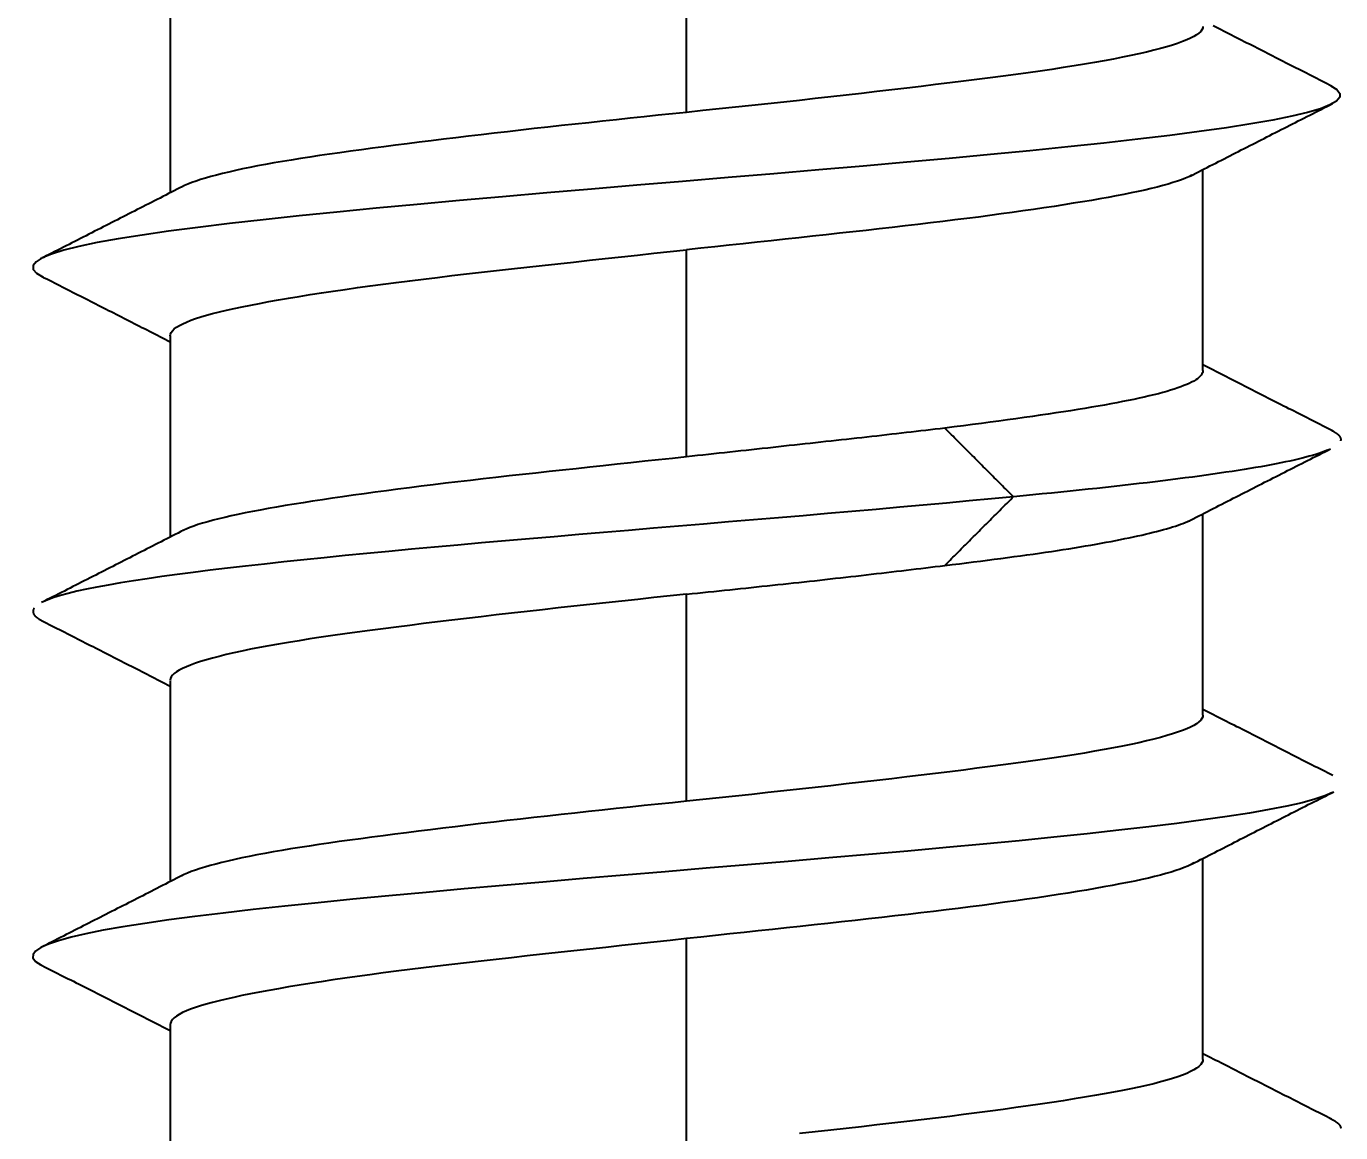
# Model space of a CAD drawing. Extents: x 0 to 395, y 0 to 289.
# Drawn here: x 292.097 to 295.915, y 200.419 to 203.631 of the extents above; entities that cross this region are included whole.
import ezdxf

# ---------------------------------------------------------------- set-up
doc = ezdxf.new("R2010")
doc.units = 0
doc.header["$LTSCALE"] = 10
doc.header["$MEASUREMENT"] = 0
doc.header["$PDMODE"] = 3
doc.header["$PDSIZE"] = -10
doc.layers.get('0').update_dxf_attribs({"linetype": 'CONTINUOUS'})
doc.layers.get('DEFPOINTS').update_dxf_attribs({"linetype": 'CONTINUOUS'})
doc.layers.add('1', color=7, linetype='CONTINUOUS')
doc.styles.add('Daelim Dimension', font='')
doc.styles.get('Daelim Dimension').set_extended_font_data('나눔고딕')
doc.dimstyles.new('DEFAULT', dxfattribs={"dimscale": 2, "dimtxt": 2, "dimasz": 2, "dimexe": 0, "dimexo": 2, "dimgap": 1, "dimtad": 1, "dimdec": 0, "dimzin": 9, "dimdsep": 46, "dimtxsty": 'Daelim Dimension', "dimcen": 0.5, "dimclrd": 5, "dimclre": 5, "dimclrt": 256, "dimadec": 1, "dimazin": 0, "dimtfac": 1, "dimtdec": 0, "dimtix": 1, "dimtmove": 0, "dimatfit": 3, "dimfxl": 1, "dimtolj": 1, "dimtzin": 1, "dimlwd": 9, "dimlwe": 9, "dimarcsym": 0})

# ---------------------------------------------------------------- blocks, each defined once
blk = doc.blocks.new('*D3')
at = {"color": 5, "linetype": 'ByBlock', "lineweight": 9, "ltscale": 0.5, "transparency": 16777216}
for p, q in [((290.0153, 206.1316), (281.6362, 206.1316)), ((281.6362, 178.1316), (281.6362, 202.1316)), ((286.0153, 174.1316), (281.6362, 174.1316))]:
    blk.add_line(p, q, dxfattribs=at)
at = {"color": 5, "ltscale": 0.5, "transparency": 16777216}
for points in [[(280.9695, 202.1316), (282.3028, 202.1316), (281.6362, 206.1316)], [(280.9695, 178.1316), (282.3028, 178.1316), (281.6362, 174.1316)]]:
    blk.add_solid(points, dxfattribs=at)
at = {"layer": 'DEFPOINTS', "color": 0, "ltscale": 0.5, "transparency": 16777216}
for p in [(281.6362, 206.1316), (294.0153, 206.1316), (290.0153, 174.1316)]:
    blk.add_point(p, dxfattribs=at)
at = {"color": 7, "ltscale": 0.5, "transparency": 16777216, "insert": (276.3658, 190.1316), "char_height": 6, "attachment_point": 5, "rotation": 90, "style": 'Daelim Dimension'}
blk.add_mtext('\\A1;32', dxfattribs=at)

msp = doc.modelspace()

# ---------------------------------------------------------------- linework, layer by layer
at = {"layer": '1'}
for p, q in [((294.0153, 203.3816), (294.0153, 203.9816)), ((292.5153, 203.732), (292.5153, 203.1475)), ((295.5153, 202.6312), (295.5153, 203.2151)), ((294.0153, 202.3816), (294.0153, 202.9816)), ((292.5153, 202.732), (292.5153, 202.148)), ((295.5153, 201.6312), (295.5153, 202.2157)), ((294.0153, 201.3816), (294.0153, 201.9816)), ((292.5153, 201.732), (292.5153, 201.1475)), ((295.5153, 200.6312), (295.5153, 201.2152)), ((294.0153, 200.3816), (294.0153, 200.9816)), ((292.5153, 200.7318), (292.5153, 200.1482))]:
    msp.add_line(p, q, dxfattribs=at)
for points in [[(295.5153, 203.6309), (295.5146, 203.6259), (295.5123, 203.621), (295.5086, 203.6161), (295.5034, 203.6111), (295.4966, 203.6062), (295.4885, 203.6013), (295.4789, 203.5964), (295.4679, 203.5914), (295.4555, 203.5865), (295.4417, 203.5815), (295.4265, 203.5765), (295.4099, 203.5715), (295.3919, 203.5664), (295.3725, 203.5613), (295.3516, 203.5562), (295.3294, 203.551), (295.306, 203.546), (295.2814, 203.5409), (295.2557, 203.5359), (295.2287, 203.5309), (295.2006, 203.5259), (295.1713, 203.5209), (295.1408, 203.516), (295.1091, 203.511), (295.0762, 203.506), (295.0421, 203.5011), (295.0071, 203.4961), (294.9712, 203.4912), (294.9345, 203.4863), (294.897, 203.4814), (294.8587, 203.4765), (294.8195, 203.4716), (294.7795, 203.4667), (294.7387, 203.4617), (294.6971, 203.4566), (294.6546, 203.4515), (294.6114, 203.4464), (294.5677, 203.4413), (294.5237, 203.4362), (294.4792, 203.4312), (294.4344, 203.4261), (294.3892, 203.4211), (294.3437, 203.416), (294.2977, 203.411), (294.2514, 203.406), (294.2047, 203.401), (294.1577, 203.396), (294.1103, 203.3911), (294.0629, 203.3861), (294.0154, 203.3811)], [(295.8906, 203.4565), (295.8831, 203.4603), (295.8756, 203.4641), (295.8681, 203.4679), (295.8606, 203.4717), (295.8531, 203.4755), (295.8456, 203.4794), (295.838, 203.4832), (295.8305, 203.487), (295.823, 203.4908), (295.8155, 203.4946), (295.808, 203.4984), (295.8005, 203.5022), (295.793, 203.5061), (295.7855, 203.5099), (295.778, 203.5137), (295.7705, 203.5175), (295.763, 203.5213), (295.7554, 203.5252), (295.7479, 203.529), (295.7404, 203.5328), (295.7329, 203.5366), (295.7254, 203.5404), (295.7179, 203.5443), (295.7104, 203.5481), (295.7029, 203.5519), (295.6954, 203.5557), (295.6879, 203.5595), (295.6804, 203.5634), (295.6729, 203.5672), (295.6654, 203.571), (295.6579, 203.5748), (295.6504, 203.5787), (295.6428, 203.5825), (295.6353, 203.5863), (295.6278, 203.5902), (295.6203, 203.594), (295.6128, 203.5978), (295.6053, 203.6016), (295.5978, 203.6055), (295.5903, 203.6093), (295.5828, 203.6131), (295.5753, 203.617), (295.5678, 203.6208), (295.5603, 203.6246), (295.5528, 203.6284), (295.5453, 203.6323)], [(295.8866, 203.4585), (295.9042, 203.4474), (295.9128, 203.4363), (295.9123, 203.4252), (295.9027, 203.4141), (295.884, 203.4029), (295.8562, 203.3918), (295.8191, 203.3807), (295.7729, 203.3696), (295.7179, 203.3585), (295.6546, 203.3474), (295.5833, 203.3363), (295.5046, 203.3251), (295.4188, 203.314), (295.3262, 203.3029), (295.2275, 203.2918), (295.1229, 203.2807), (295.0128, 203.2696), (294.8978, 203.2584), (294.7782, 203.2473), (294.6549, 203.2362), (294.5284, 203.2251), (294.3993, 203.214), (294.2685, 203.2029), (294.1364, 203.1918), (294.0037, 203.1806), (293.8712, 203.1695), (293.7395, 203.1584), (293.6091, 203.1473), (293.4809, 203.1362), (293.3553, 203.1251), (293.2328, 203.114), (293.1141, 203.1028), (292.9997, 203.0917), (292.8901, 203.0806), (292.7859, 203.0695), (292.6876, 203.0584), (292.5957, 203.0473), (292.5109, 203.0362), (292.4336, 203.025), (292.3643, 203.0139), (292.3032, 203.0028), (292.2504, 202.9917), (292.2062, 202.9806), (292.1706, 202.9695), (292.1438, 202.9583), (292.1259, 202.9472), (292.1171, 202.9361), (292.1174, 202.925), (292.1272, 202.9139), (292.1464, 202.9028)], [(294.0154, 203.3811), (293.9742, 203.3768), (293.9332, 203.3725), (293.8924, 203.3683), (293.8518, 203.364), (293.8114, 203.3598), (293.7712, 203.3555), (293.7311, 203.3512), (293.6913, 203.3469), (293.6516, 203.3426), (293.6121, 203.3382), (293.5728, 203.3338), (293.5337, 203.3294), (293.4949, 203.325), (293.4566, 203.3205), (293.4188, 203.3161), (293.3816, 203.3117), (293.3449, 203.3073), (293.3088, 203.3029), (293.2731, 203.2986), (293.2381, 203.2942), (293.2035, 203.2899), (293.1695, 203.2855), (293.1361, 203.2812), (293.1032, 203.2769), (293.0708, 203.2726), (293.0392, 203.2682), (293.0084, 203.264), (292.9785, 203.2597), (292.9494, 203.2554), (292.9212, 203.2512), (292.8937, 203.247), (292.8671, 203.2427), (292.8414, 203.2384), (292.8164, 203.2342), (292.7923, 203.2299), (292.7691, 203.2255), (292.7467, 203.2211), (292.7252, 203.2167), (292.7047, 203.2123), (292.6853, 203.2079), (292.6669, 203.2035), (292.6496, 203.1991), (292.6333, 203.1947), (292.618, 203.1903), (292.6037, 203.1859), (292.5904, 203.1815), (292.5782, 203.1772), (292.567, 203.1728), (292.5569, 203.1684), (292.5478, 203.1641)], [(295.4777, 203.196), (295.486, 203.2002), (295.4943, 203.2044), (295.5025, 203.2086), (295.5108, 203.2129), (295.5191, 203.2171), (295.5274, 203.2213), (295.5356, 203.2255), (295.5439, 203.2298), (295.5522, 203.234), (295.5604, 203.2382), (295.5687, 203.2424), (295.577, 203.2466), (295.5852, 203.2509), (295.5935, 203.2551), (295.6018, 203.2593), (295.61, 203.2635), (295.6183, 203.2677), (295.6266, 203.272), (295.6349, 203.2762), (295.6431, 203.2804), (295.6514, 203.2846), (295.6597, 203.2888), (295.668, 203.293), (295.6762, 203.2973), (295.6845, 203.3015), (295.6928, 203.3057), (295.701, 203.3099), (295.7093, 203.3141), (295.7176, 203.3183), (295.7259, 203.3225), (295.7341, 203.3267), (295.7424, 203.3309), (295.7507, 203.3352), (295.759, 203.3394), (295.7672, 203.3436), (295.7755, 203.3478), (295.7838, 203.352), (295.7921, 203.3562), (295.8003, 203.3604), (295.8086, 203.3646), (295.8169, 203.3688), (295.8252, 203.373), (295.8335, 203.3772), (295.8417, 203.3814), (295.85, 203.3856), (295.8583, 203.3898), (295.8666, 203.394), (295.8748, 203.3982), (295.8831, 203.4024), (295.8914, 203.4066)], [(295.4833, 203.1988), (295.4744, 203.1944), (295.4644, 203.19), (295.4533, 203.1857), (295.4412, 203.1814), (295.4281, 203.1771), (295.4138, 203.1728), (295.3985, 203.1685), (295.3822, 203.1642), (295.3647, 203.1599), (295.3462, 203.1556), (295.3267, 203.1513), (295.3064, 203.147), (295.2851, 203.1428), (295.2629, 203.1385), (295.2398, 203.1342), (295.2159, 203.1299), (295.191, 203.1256), (295.1653, 203.1213), (295.1386, 203.117), (295.1111, 203.1126), (295.0826, 203.1082), (295.0533, 203.1038), (295.0232, 203.0994), (294.9924, 203.0949), (294.961, 203.0905), (294.929, 203.0861), (294.8964, 203.0817), (294.8631, 203.0773), (294.8292, 203.0729), (294.7947, 203.0686), (294.7596, 203.0642), (294.7238, 203.0599), (294.6874, 203.0556), (294.6504, 203.0512), (294.6128, 203.0469), (294.5748, 203.0426), (294.5366, 203.0384), (294.4981, 203.0341), (294.4593, 203.0299), (294.4203, 203.0256), (294.3809, 203.0213), (294.3413, 203.0171), (294.3014, 203.0128), (294.2612, 203.0085), (294.2207, 203.0042), (294.1799, 202.9998), (294.1389, 202.9954), (294.0977, 202.991), (294.0565, 202.9866), (294.0153, 202.9821)], [(292.5519, 203.1662), (292.5437, 203.162), (292.5354, 203.1577), (292.5272, 203.1535), (292.5189, 203.1493), (292.5107, 203.1451), (292.5024, 203.1409), (292.4942, 203.1367), (292.4859, 203.1324), (292.4777, 203.1282), (292.4694, 203.124), (292.4612, 203.1198), (292.4529, 203.1156), (292.4446, 203.1114), (292.4364, 203.1072), (292.4281, 203.103), (292.4199, 203.0987), (292.4116, 203.0945), (292.4034, 203.0903), (292.3951, 203.0861), (292.3868, 203.0819), (292.3786, 203.0777), (292.3703, 203.0735), (292.3621, 203.0693), (292.3538, 203.0651), (292.3456, 203.0609), (292.3373, 203.0567), (292.329, 203.0525), (292.3208, 203.0483), (292.3125, 203.0441), (292.3043, 203.0399), (292.296, 203.0357), (292.2877, 203.0314), (292.2795, 203.0272), (292.2712, 203.023), (292.2629, 203.0188), (292.2547, 203.0146), (292.2464, 203.0104), (292.2382, 203.0062), (292.2299, 203.0021), (292.2216, 202.9979), (292.2134, 202.9937), (292.2051, 202.9895), (292.1968, 202.9853), (292.1886, 202.9811), (292.1803, 202.9769), (292.172, 202.9727), (292.1638, 202.9685), (292.1555, 202.9643), (292.1472, 202.9601), (292.139, 202.9559)], [(292.5153, 202.732), (292.5161, 202.7371), (292.5183, 202.7422), (292.522, 202.7472), (292.5273, 202.7523), (292.534, 202.7574), (292.5421, 202.7624), (292.5517, 202.7674), (292.5627, 202.7724), (292.5751, 202.7773), (292.5889, 202.7822), (292.6041, 202.7871), (292.6207, 202.792), (292.6387, 202.7969), (292.6582, 202.8019), (292.6791, 202.8068), (292.7012, 202.8118), (292.7246, 202.8167), (292.7492, 202.8217), (292.775, 202.8266), (292.802, 202.8316), (292.8301, 202.8367), (292.8594, 202.8417), (292.8899, 202.8468), (292.9216, 202.8519), (292.9545, 202.857), (292.9885, 202.8621), (293.0235, 202.8672), (293.0594, 202.8723), (293.0961, 202.8773), (293.1336, 202.8823), (293.1719, 202.8872), (293.2111, 202.8922), (293.251, 202.8971), (293.2919, 202.9021), (293.3335, 202.907), (293.376, 202.9119), (293.4192, 202.9169), (293.4629, 202.9218), (293.507, 202.9267), (293.5515, 202.9316), (293.5963, 202.9366), (293.6415, 202.9415), (293.687, 202.9465), (293.733, 202.9515), (293.7793, 202.9565), (293.8259, 202.9616), (293.873, 202.9667), (293.9203, 202.9719), (293.9678, 202.977), (294.0153, 202.9821)], [(292.1423, 202.9048), (292.1498, 202.901), (292.1572, 202.8973), (292.1647, 202.8935), (292.1722, 202.8897), (292.1796, 202.8859), (292.1871, 202.8821), (292.1946, 202.8783), (292.2021, 202.8745), (292.2095, 202.8707), (292.217, 202.867), (292.2245, 202.8632), (292.2319, 202.8594), (292.2394, 202.8556), (292.2469, 202.8518), (292.2543, 202.848), (292.2618, 202.8442), (292.2693, 202.8404), (292.2767, 202.8366), (292.2842, 202.8328), (292.2917, 202.829), (292.2991, 202.8253), (292.3066, 202.8215), (292.314, 202.8177), (292.3215, 202.8139), (292.329, 202.8101), (292.3364, 202.8063), (292.3439, 202.8025), (292.3514, 202.7987), (292.3588, 202.7949), (292.3663, 202.7911), (292.3737, 202.7873), (292.3812, 202.7835), (292.3886, 202.7797), (292.3961, 202.7759), (292.4036, 202.7721), (292.411, 202.7683), (292.4185, 202.7645), (292.4259, 202.7607), (292.4334, 202.7569), (292.4408, 202.7531), (292.4483, 202.7493), (292.4557, 202.7455), (292.4632, 202.7417), (292.4706, 202.7379), (292.4781, 202.7341), (292.4856, 202.7303), (292.493, 202.7265), (292.5005, 202.7227), (292.5079, 202.7189), (292.5154, 202.7151)], [(295.5153, 202.6315), (295.515, 202.6282), (295.514, 202.6248), (295.5123, 202.6215), (295.51, 202.6181), (295.507, 202.6147), (295.5034, 202.6113), (295.4991, 202.6079), (295.4941, 202.6044), (295.4885, 202.601), (295.4823, 202.5977), (295.4755, 202.5943), (295.468, 202.5909), (295.4599, 202.5876), (295.4512, 202.5842), (295.4419, 202.5809), (295.4319, 202.5775), (295.4213, 202.5742), (295.4101, 202.5709), (295.3983, 202.5676), (295.3858, 202.5642), (295.3727, 202.5609), (295.359, 202.5576), (295.3446, 202.5543), (295.3297, 202.551), (295.3143, 202.5477), (295.2983, 202.5444), (295.2818, 202.5412), (295.2648, 202.5379), (295.2472, 202.5347), (295.2292, 202.5314), (295.2105, 202.5282), (295.1914, 202.5249), (295.1718, 202.5216), (295.1516, 202.5183), (295.1309, 202.515), (295.1097, 202.5117), (295.0879, 202.5084), (295.0656, 202.505), (295.0428, 202.5016), (295.0196, 202.4982), (294.9959, 202.4948), (294.9719, 202.4914), (294.9475, 202.488), (294.9227, 202.4847), (294.8974, 202.4813), (294.8718, 202.4779), (294.8458, 202.4745), (294.8194, 202.4711), (294.7926, 202.4677), (294.7654, 202.4643)], [(295.8931, 202.4556), (295.8855, 202.4595), (295.8779, 202.4633), (295.8704, 202.4671), (295.8628, 202.471), (295.8553, 202.4748), (295.8477, 202.4786), (295.8401, 202.4825), (295.8326, 202.4863), (295.825, 202.4901), (295.8175, 202.494), (295.8099, 202.4978), (295.8023, 202.5016), (295.7948, 202.5055), (295.7872, 202.5093), (295.7797, 202.5132), (295.7721, 202.517), (295.7646, 202.5208), (295.757, 202.5247), (295.7494, 202.5285), (295.7419, 202.5323), (295.7343, 202.5362), (295.7268, 202.54), (295.7192, 202.5439), (295.7117, 202.5477), (295.7041, 202.5516), (295.6965, 202.5554), (295.689, 202.5592), (295.6814, 202.5631), (295.6739, 202.5669), (295.6663, 202.5708), (295.6588, 202.5746), (295.6512, 202.5785), (295.6437, 202.5823), (295.6361, 202.5862), (295.6286, 202.59), (295.621, 202.5939), (295.6134, 202.5977), (295.6059, 202.6015), (295.5983, 202.6054), (295.5908, 202.6092), (295.5832, 202.6131), (295.5757, 202.6169), (295.5681, 202.6208), (295.5606, 202.6246), (295.553, 202.6285), (295.5455, 202.6323), (295.5379, 202.6362), (295.5304, 202.6401), (295.5228, 202.6439), (295.5153, 202.6478)], [(294.7654, 202.4644), (294.7516, 202.4627), (294.7378, 202.4611), (294.724, 202.4594), (294.7101, 202.4578), (294.6961, 202.4561), (294.6821, 202.4545), (294.668, 202.4529), (294.6539, 202.4512), (294.6397, 202.4496), (294.6254, 202.448), (294.6111, 202.4463), (294.5968, 202.4447), (294.5823, 202.4431), (294.5679, 202.4414), (294.5533, 202.4398), (294.5387, 202.4382), (294.5241, 202.4365), (294.5094, 202.4349), (294.4946, 202.4333), (294.4798, 202.4316), (294.4649, 202.43), (294.45, 202.4284), (294.435, 202.4267), (294.42, 202.4251), (294.4049, 202.4234), (294.3897, 202.4217), (294.3745, 202.4201), (294.3593, 202.4184), (294.3439, 202.4167), (294.3286, 202.415), (294.3131, 202.4134), (294.2976, 202.4117), (294.2821, 202.41), (294.2665, 202.4083), (294.251, 202.4066), (294.2353, 202.4048), (294.2197, 202.4031), (294.2041, 202.4014), (294.1885, 202.3997), (294.1728, 202.398), (294.1571, 202.3963), (294.1414, 202.3946), (294.1257, 202.3929), (294.11, 202.3912), (294.0943, 202.3895), (294.0785, 202.3878), (294.0628, 202.3861), (294.047, 202.3844), (294.0312, 202.3827), (294.0154, 202.381)], [(294.9652, 202.2644), (294.9612, 202.2684), (294.9572, 202.2724), (294.9532, 202.2764), (294.9492, 202.2804), (294.9452, 202.2844), (294.9412, 202.2884), (294.9372, 202.2924), (294.9332, 202.2964), (294.9292, 202.3004), (294.9252, 202.3044), (294.9212, 202.3084), (294.9172, 202.3124), (294.9132, 202.3164), (294.9092, 202.3204), (294.9052, 202.3244), (294.9012, 202.3284), (294.8972, 202.3324), (294.8932, 202.3364), (294.8892, 202.3404), (294.8852, 202.3444), (294.8812, 202.3484), (294.8772, 202.3524), (294.8732, 202.3564), (294.8692, 202.3604), (294.8652, 202.3644), (294.8612, 202.3684), (294.8572, 202.3724), (294.8532, 202.3764), (294.8492, 202.3805), (294.8452, 202.3845), (294.8412, 202.3885), (294.8372, 202.3925), (294.8332, 202.3965), (294.8292, 202.4005), (294.8252, 202.4045), (294.8212, 202.4085), (294.8172, 202.4125), (294.8132, 202.4165), (294.8092, 202.4205), (294.8052, 202.4245), (294.8012, 202.4285), (294.7972, 202.4325), (294.7932, 202.4365), (294.7892, 202.4405), (294.7852, 202.4445), (294.7812, 202.4485), (294.7772, 202.4525), (294.7732, 202.4565), (294.7692, 202.4605), (294.7652, 202.4645)], [(295.8885, 202.4579), (295.8897, 202.4573), (295.8909, 202.4567), (295.8921, 202.4561), (295.8932, 202.4555), (295.8943, 202.4549), (295.8954, 202.4543), (295.8965, 202.4536), (295.8975, 202.453), (295.8985, 202.4524), (295.8995, 202.4518), (295.9004, 202.4512), (295.9013, 202.4506), (295.9022, 202.4499), (295.9031, 202.4493), (295.9039, 202.4487), (295.9047, 202.4481), (295.9055, 202.4475), (295.9062, 202.4469), (295.9069, 202.4463), (295.9076, 202.4456), (295.9082, 202.445), (295.9089, 202.4444), (295.9095, 202.4438), (295.91, 202.4432), (295.9106, 202.4426), (295.9111, 202.442), (295.9116, 202.4413), (295.912, 202.4407), (295.9124, 202.4401), (295.9128, 202.4395), (295.9132, 202.4389), (295.9135, 202.4383), (295.9139, 202.4376), (295.9141, 202.437), (295.9144, 202.4364), (295.9146, 202.4358), (295.9148, 202.4352), (295.915, 202.4346), (295.9151, 202.434), (295.9152, 202.4333), (295.9153, 202.4327), (295.9153, 202.4321), (295.9153, 202.4315), (295.9153, 202.4309), (295.9152, 202.4303), (295.9152, 202.4296), (295.9151, 202.429), (295.9149, 202.4284), (295.9148, 202.4278), (295.9146, 202.4272)], [(295.8809, 202.4016), (295.8744, 202.3989), (295.8673, 202.3962), (295.8597, 202.3934), (295.8516, 202.3907), (295.8429, 202.388), (295.8337, 202.3852), (295.824, 202.3825), (295.8138, 202.3797), (295.803, 202.377), (295.7917, 202.3743), (295.7799, 202.3715), (295.7677, 202.3688), (295.7548, 202.3661), (295.7415, 202.3633), (295.7277, 202.3606), (295.7134, 202.3579), (295.6987, 202.3551), (295.6834, 202.3524), (295.6676, 202.3497), (295.6514, 202.3469), (295.6347, 202.3442), (295.6175, 202.3415), (295.5999, 202.3387), (295.5818, 202.336), (295.5632, 202.3333), (295.5442, 202.3305), (295.5247, 202.3278), (295.5048, 202.325), (295.4844, 202.3223), (295.4636, 202.3196), (295.4424, 202.3168), (295.4207, 202.3141), (295.3986, 202.3114), (295.376, 202.3086), (295.3531, 202.3059), (295.3297, 202.3032), (295.306, 202.3004), (295.2818, 202.2977), (295.2573, 202.295), (295.2324, 202.2922), (295.2071, 202.2895), (295.1815, 202.2868), (295.1555, 202.284), (295.1292, 202.2813), (295.1025, 202.2785), (295.0755, 202.2758), (295.0482, 202.2731), (295.0207, 202.2703), (294.9928, 202.2676), (294.9646, 202.2649)], [(295.4704, 202.1928), (295.4787, 202.197), (295.487, 202.2013), (295.4953, 202.2055), (295.5036, 202.2098), (295.5119, 202.214), (295.5202, 202.2182), (295.5285, 202.2225), (295.5368, 202.2267), (295.5451, 202.2309), (295.5534, 202.2352), (295.5617, 202.2394), (295.57, 202.2436), (295.5783, 202.2479), (295.5866, 202.2521), (295.5949, 202.2563), (295.6031, 202.2605), (295.6114, 202.2648), (295.6197, 202.269), (295.628, 202.2732), (295.6363, 202.2775), (295.6446, 202.2817), (295.6529, 202.2859), (295.6612, 202.2901), (295.6695, 202.2944), (295.6778, 202.2986), (295.6861, 202.3028), (295.6944, 202.307), (295.7027, 202.3112), (295.7111, 202.3155), (295.7194, 202.3197), (295.7277, 202.3239), (295.736, 202.3281), (295.7443, 202.3323), (295.7526, 202.3365), (295.7609, 202.3408), (295.7692, 202.345), (295.7775, 202.3492), (295.7858, 202.3534), (295.7941, 202.3576), (295.8024, 202.3618), (295.8107, 202.366), (295.819, 202.3703), (295.8273, 202.3745), (295.8356, 202.3787), (295.844, 202.3829), (295.8523, 202.3871), (295.8606, 202.3913), (295.8689, 202.3955), (295.8772, 202.3997), (295.8855, 202.4039)], [(294.0154, 202.381), (293.9746, 202.3766), (293.934, 202.3723), (293.8936, 202.3679), (293.8534, 202.3636), (293.8134, 202.3593), (293.7735, 202.3551), (293.7339, 202.3508), (293.6944, 202.3466), (293.6551, 202.3424), (293.6159, 202.3381), (293.577, 202.3339), (293.5383, 202.3297), (293.4997, 202.3254), (293.4617, 202.3212), (293.4242, 202.317), (293.3872, 202.3127), (293.3508, 202.3085), (293.3149, 202.3042), (293.2795, 202.3), (293.2447, 202.2957), (293.2104, 202.2914), (293.1766, 202.287), (293.1434, 202.2827), (293.1107, 202.2783), (293.0785, 202.2739), (293.047, 202.2695), (293.0163, 202.2651), (292.9865, 202.2607), (292.9574, 202.2564), (292.9292, 202.2521), (292.9018, 202.2478), (292.8752, 202.2435), (292.8495, 202.2392), (292.8245, 202.2349), (292.8004, 202.2307), (292.777, 202.2264), (292.7545, 202.2222), (292.7329, 202.2179), (292.7122, 202.2136), (292.6926, 202.2094), (292.674, 202.2052), (292.6564, 202.201), (292.6398, 202.1968), (292.6243, 202.1926), (292.6097, 202.1883), (292.5961, 202.1841), (292.5836, 202.1798), (292.572, 202.1755), (292.5615, 202.1711), (292.552, 202.1667)], [(294.9646, 202.265), (294.901, 202.2589), (294.8361, 202.2528), (294.77, 202.2467), (294.7028, 202.2406), (294.6347, 202.2345), (294.5656, 202.2284), (294.4957, 202.2223), (294.4251, 202.2162), (294.3539, 202.2101), (294.2821, 202.204), (294.2099, 202.1979), (294.1374, 202.1918), (294.0647, 202.1857), (293.9919, 202.1796), (293.9191, 202.1735), (293.8465, 202.1674), (293.7741, 202.1613), (293.702, 202.1552), (293.6304, 202.1491), (293.5593, 202.143), (293.4889, 202.1369), (293.4193, 202.1308), (293.3506, 202.1247), (293.2828, 202.1186), (293.2162, 202.1125), (293.1508, 202.1064), (293.0867, 202.1003), (293.024, 202.0942), (292.9628, 202.0881), (292.9032, 202.082), (292.8452, 202.0759), (292.789, 202.0698), (292.7345, 202.0637), (292.6818, 202.0576), (292.6311, 202.0515), (292.5824, 202.0454), (292.5357, 202.0393), (292.4911, 202.0332), (292.4487, 202.0271), (292.4086, 202.021), (292.3708, 202.0149), (292.3354, 202.0088), (292.3025, 202.0027), (292.2721, 201.9966), (292.2443, 201.9905), (292.2191, 201.9844), (292.1968, 201.9783), (292.1772, 201.9722), (292.1603, 201.9661), (292.1463, 201.9601)], [(294.7652, 202.0654), (294.7692, 202.0694), (294.7732, 202.0734), (294.7771, 202.0774), (294.7811, 202.0814), (294.7851, 202.0854), (294.7891, 202.0894), (294.7931, 202.0934), (294.7971, 202.0974), (294.8011, 202.1014), (294.8051, 202.1054), (294.8091, 202.1094), (294.8131, 202.1134), (294.8171, 202.1174), (294.8211, 202.1214), (294.8251, 202.1254), (294.8291, 202.1294), (294.8331, 202.1334), (294.8371, 202.1375), (294.8411, 202.1415), (294.8451, 202.1455), (294.8491, 202.1495), (294.8531, 202.1535), (294.8571, 202.1575), (294.8611, 202.1615), (294.8651, 202.1655), (294.8691, 202.1695), (294.8731, 202.1735), (294.8771, 202.1775), (294.8811, 202.1815), (294.8851, 202.1855), (294.8891, 202.1895), (294.8931, 202.1935), (294.8971, 202.1975), (294.9011, 202.2015), (294.9051, 202.2055), (294.9091, 202.2095), (294.9131, 202.2135), (294.9171, 202.2175), (294.9211, 202.2215), (294.9251, 202.2255), (294.9291, 202.2295), (294.9331, 202.2335), (294.9371, 202.2375), (294.9411, 202.2415), (294.9451, 202.2455), (294.9491, 202.2495), (294.9531, 202.2535), (294.9571, 202.2575), (294.9611, 202.2615), (294.9651, 202.2655)], [(292.5549, 202.1682), (292.5467, 202.164), (292.5384, 202.1598), (292.5302, 202.1556), (292.5219, 202.1513), (292.5137, 202.1471), (292.5054, 202.1429), (292.4972, 202.1387), (292.4889, 202.1345), (292.4807, 202.1303), (292.4724, 202.126), (292.4642, 202.1218), (292.4559, 202.1176), (292.4477, 202.1134), (292.4394, 202.1092), (292.4312, 202.105), (292.4229, 202.1008), (292.4146, 202.0966), (292.4064, 202.0923), (292.3981, 202.0881), (292.3899, 202.0839), (292.3816, 202.0797), (292.3734, 202.0755), (292.3651, 202.0713), (292.3568, 202.0671), (292.3486, 202.0629), (292.3403, 202.0587), (292.3321, 202.0545), (292.3238, 202.0503), (292.3155, 202.0461), (292.3073, 202.0419), (292.299, 202.0376), (292.2907, 202.0334), (292.2825, 202.0292), (292.2742, 202.025), (292.2659, 202.0208), (292.2577, 202.0166), (292.2494, 202.0124), (292.2412, 202.0082), (292.2329, 202.004), (292.2246, 201.9998), (292.2164, 201.9956), (292.2081, 201.9914), (292.1998, 201.9872), (292.1915, 201.983), (292.1833, 201.9788), (292.175, 201.9746), (292.1667, 201.9705), (292.1585, 201.9663), (292.1502, 201.9621), (292.1419, 201.9579)], [(294.7653, 202.0654), (294.7866, 202.068), (294.8076, 202.0706), (294.8284, 202.0732), (294.8489, 202.0757), (294.8691, 202.0783), (294.8892, 202.0809), (294.9089, 202.0834), (294.9284, 202.086), (294.9476, 202.0885), (294.9666, 202.0911), (294.9853, 202.0936), (295.0038, 202.0962), (295.022, 202.0987), (295.04, 202.1013), (295.0577, 202.1039), (295.0752, 202.1065), (295.0924, 202.1091), (295.1093, 202.1117), (295.126, 202.1143), (295.1424, 202.1169), (295.1586, 202.1196), (295.1744, 202.1223), (295.1899, 202.1249), (295.205, 202.1276), (295.2198, 202.1302), (295.2342, 202.1329), (295.2483, 202.1355), (295.262, 202.1382), (295.2754, 202.1408), (295.2885, 202.1434), (295.3012, 202.1461), (295.3136, 202.1487), (295.3257, 202.1513), (295.3374, 202.1539), (295.3487, 202.1566), (295.3597, 202.1592), (295.3704, 202.1618), (295.3807, 202.1644), (295.3907, 202.167), (295.4004, 202.1696), (295.4097, 202.1722), (295.4186, 202.1748), (295.4271, 202.1774), (295.4352, 202.18), (295.443, 202.1826), (295.4503, 202.1852), (295.4572, 202.1878), (295.4638, 202.1903), (295.4699, 202.1929), (295.4757, 202.1954)], [(294.0153, 201.9821), (294.0311, 201.9838), (294.0469, 201.9854), (294.0626, 201.987), (294.0783, 201.9887), (294.094, 201.9903), (294.1097, 201.992), (294.1253, 201.9936), (294.141, 201.9952), (294.1565, 201.9968), (294.1721, 201.9985), (294.1876, 202.0001), (294.2031, 202.0017), (294.2186, 202.0034), (294.2341, 202.005), (294.2495, 202.0066), (294.2649, 202.0083), (294.2803, 202.0099), (294.2956, 202.0115), (294.3109, 202.0132), (294.3262, 202.0148), (294.3415, 202.0165), (294.3567, 202.0181), (294.3719, 202.0198), (294.3871, 202.0214), (294.4022, 202.0231), (294.4173, 202.0248), (294.4324, 202.0265), (294.4475, 202.0282), (294.4625, 202.0298), (294.4775, 202.0315), (294.4925, 202.0332), (294.5074, 202.0349), (294.5223, 202.0366), (294.5371, 202.0383), (294.5519, 202.04), (294.5666, 202.0418), (294.5813, 202.0435), (294.5959, 202.0452), (294.6104, 202.0469), (294.6248, 202.0486), (294.6391, 202.0503), (294.6534, 202.052), (294.6677, 202.0537), (294.6818, 202.0554), (294.6959, 202.0571), (294.7099, 202.0587), (294.7238, 202.0604), (294.7377, 202.0621), (294.7515, 202.0638), (294.7653, 202.0655)], [(294.0153, 201.9821), (293.9678, 201.9771), (293.9206, 201.9722), (293.8736, 201.9672), (293.8269, 201.9623), (293.7804, 201.9573), (293.7342, 201.9523), (293.6882, 201.9473), (293.6425, 201.9422), (293.597, 201.9372), (293.5518, 201.9321), (293.5069, 201.9269), (293.4625, 201.9218), (293.4189, 201.9167), (293.376, 201.9116), (293.3338, 201.9066), (293.2923, 201.9016), (293.2516, 201.8966), (293.2115, 201.8916), (293.1722, 201.8867), (293.1336, 201.8817), (293.0957, 201.8768), (293.0587, 201.8718), (293.0226, 201.8669), (292.9877, 201.862), (292.954, 201.857), (292.9213, 201.8521), (292.8897, 201.8472), (292.8592, 201.8422), (292.8299, 201.8372), (292.8016, 201.8322), (292.7745, 201.8272), (292.7485, 201.8221), (292.7237, 201.817), (292.7003, 201.8119), (292.6782, 201.8068), (292.6576, 201.8017), (292.6383, 201.7966), (292.6204, 201.7916), (292.6038, 201.7866), (292.5886, 201.7815), (292.5748, 201.7765), (292.5623, 201.7716), (292.5512, 201.7666), (292.5416, 201.7616), (292.5335, 201.7567), (292.5269, 201.7518), (292.5218, 201.7469), (292.5182, 201.742), (292.516, 201.7371), (292.5153, 201.7321)], [(292.1201, 201.9411), (292.1196, 201.9403), (292.1192, 201.9396), (292.1188, 201.9388), (292.1184, 201.9381), (292.1181, 201.9373), (292.1178, 201.9366), (292.1176, 201.9358), (292.1174, 201.9351), (292.1172, 201.9343), (292.1171, 201.9336), (292.117, 201.9328), (292.117, 201.9321), (292.117, 201.9313), (292.117, 201.9306), (292.1171, 201.9298), (292.1173, 201.9291), (292.1174, 201.9283), (292.1177, 201.9276), (292.1179, 201.9268), (292.1182, 201.9261), (292.1185, 201.9253), (292.1189, 201.9246), (292.1193, 201.9238), (292.1198, 201.9231), (292.1203, 201.9223), (292.1209, 201.9216), (292.1214, 201.9208), (292.1221, 201.9201), (292.1227, 201.9193), (292.1234, 201.9186), (292.1242, 201.9178), (292.125, 201.9171), (292.1258, 201.9163), (292.1267, 201.9156), (292.1276, 201.9148), (292.1286, 201.9141), (292.1295, 201.9133), (292.1306, 201.9126), (292.1317, 201.9118), (292.1328, 201.9111), (292.1339, 201.9103), (292.1351, 201.9096), (292.1364, 201.9088), (292.1377, 201.9081), (292.139, 201.9073), (292.1403, 201.9066), (292.1418, 201.9058), (292.1432, 201.9051), (292.1447, 201.9043), (292.1462, 201.9036)], [(292.1418, 201.9058), (292.1493, 201.902), (292.1568, 201.8982), (292.1642, 201.8944), (292.1717, 201.8906), (292.1792, 201.8868), (292.1867, 201.883), (292.1942, 201.8792), (292.2016, 201.8754), (292.2091, 201.8716), (292.2166, 201.8678), (292.2241, 201.864), (292.2315, 201.8602), (292.239, 201.8564), (292.2465, 201.8526), (292.254, 201.8488), (292.2614, 201.845), (292.2689, 201.8412), (292.2764, 201.8374), (292.2839, 201.8336), (292.2913, 201.8298), (292.2988, 201.826), (292.3063, 201.8222), (292.3138, 201.8184), (292.3212, 201.8146), (292.3287, 201.8108), (292.3362, 201.807), (292.3436, 201.8032), (292.3511, 201.7994), (292.3586, 201.7956), (292.366, 201.7918), (292.3735, 201.788), (292.381, 201.7841), (292.3885, 201.7803), (292.3959, 201.7765), (292.4034, 201.7727), (292.4109, 201.7689), (292.4183, 201.7651), (292.4258, 201.7613), (292.4333, 201.7575), (292.4407, 201.7537), (292.4482, 201.7499), (292.4556, 201.746), (292.4631, 201.7422), (292.4706, 201.7384), (292.478, 201.7346), (292.4855, 201.7308), (292.493, 201.727), (292.5004, 201.7232), (292.5079, 201.7194), (292.5153, 201.7155)], [(295.5153, 201.6309), (295.5146, 201.626), (295.5123, 201.621), (295.5086, 201.6161), (295.5034, 201.6112), (295.4966, 201.6062), (295.4885, 201.6013), (295.4789, 201.5964), (295.4679, 201.5915), (295.4555, 201.5865), (295.4417, 201.5815), (295.4265, 201.5765), (295.4099, 201.5714), (295.3919, 201.5664), (295.3725, 201.5613), (295.3516, 201.5561), (295.3294, 201.551), (295.306, 201.5459), (295.2814, 201.5409), (295.2557, 201.5359), (295.2287, 201.5309), (295.2006, 201.5259), (295.1713, 201.5209), (295.1408, 201.516), (295.1091, 201.511), (295.0762, 201.5061), (295.0421, 201.5011), (295.0071, 201.4962), (294.9712, 201.4913), (294.9345, 201.4864), (294.897, 201.4815), (294.8587, 201.4766), (294.8195, 201.4716), (294.7795, 201.4667), (294.7387, 201.4617), (294.6971, 201.4566), (294.6546, 201.4515), (294.6114, 201.4464), (294.5677, 201.4413), (294.5237, 201.4362), (294.4792, 201.4311), (294.4344, 201.4261), (294.3892, 201.421), (294.3437, 201.416), (294.2977, 201.411), (294.2514, 201.406), (294.2047, 201.401), (294.1577, 201.3961), (294.1103, 201.3911), (294.0629, 201.3861), (294.0154, 201.3811)], [(295.8924, 201.4555), (295.8849, 201.4593), (295.8774, 201.4632), (295.8698, 201.467), (295.8623, 201.4708), (295.8547, 201.4747), (295.8472, 201.4785), (295.8396, 201.4823), (295.8321, 201.4862), (295.8245, 201.49), (295.817, 201.4938), (295.8094, 201.4977), (295.8019, 201.5015), (295.7944, 201.5053), (295.7868, 201.5092), (295.7793, 201.513), (295.7717, 201.5168), (295.7642, 201.5207), (295.7566, 201.5245), (295.7491, 201.5284), (295.7415, 201.5322), (295.734, 201.536), (295.7265, 201.5399), (295.7189, 201.5437), (295.7114, 201.5476), (295.7038, 201.5514), (295.6963, 201.5552), (295.6887, 201.5591), (295.6812, 201.5629), (295.6737, 201.5668), (295.6661, 201.5706), (295.6586, 201.5745), (295.651, 201.5783), (295.6435, 201.5822), (295.6359, 201.586), (295.6284, 201.5898), (295.6209, 201.5937), (295.6133, 201.5975), (295.6058, 201.6014), (295.5982, 201.6052), (295.5907, 201.6091), (295.5832, 201.6129), (295.5756, 201.6168), (295.5681, 201.6206), (295.5605, 201.6245), (295.553, 201.6283), (295.5454, 201.6322), (295.5379, 201.636), (295.5304, 201.6399), (295.5228, 201.6437), (295.5153, 201.6476)], [(295.8915, 201.4067), (295.8696, 201.3967), (295.8402, 201.3867), (295.8033, 201.3767), (295.7591, 201.3667), (295.7079, 201.3566), (295.65, 201.3466), (295.5857, 201.3366), (295.5154, 201.3266), (295.4392, 201.3166), (295.3575, 201.3066), (295.2706, 201.2966), (295.1789, 201.2865), (295.0825, 201.2765), (294.9818, 201.2665), (294.8772, 201.2565), (294.769, 201.2465), (294.6578, 201.2365), (294.544, 201.2265), (294.4281, 201.2165), (294.3106, 201.2064), (294.1919, 201.1964), (294.0726, 201.1864), (293.9531, 201.1764), (293.8338, 201.1664), (293.7154, 201.1564), (293.5982, 201.1464), (293.4827, 201.1363), (293.3694, 201.1263), (293.2586, 201.1163), (293.1507, 201.1063), (293.0461, 201.0963), (292.9453, 201.0863), (292.8486, 201.0763), (292.7565, 201.0662), (292.6693, 201.0562), (292.5874, 201.0462), (292.5112, 201.0362), (292.4413, 201.0262), (292.3777, 201.0162), (292.3208, 201.0062), (292.2707, 200.9962), (292.2273, 200.9861), (292.1909, 200.9761), (292.1616, 200.9661), (292.1394, 200.9561), (292.1245, 200.9461), (292.117, 200.9361), (292.1169, 200.9261), (292.1245, 200.916), (292.1398, 200.906)], [(295.4835, 201.199), (295.4917, 201.2032), (295.5, 201.2074), (295.5082, 201.2116), (295.5164, 201.2158), (295.5247, 201.22), (295.5329, 201.2242), (295.5411, 201.2284), (295.5494, 201.2326), (295.5576, 201.2368), (295.5658, 201.241), (295.5741, 201.2452), (295.5823, 201.2494), (295.5905, 201.2536), (295.5988, 201.2578), (295.607, 201.262), (295.6152, 201.2662), (295.6235, 201.2704), (295.6317, 201.2746), (295.64, 201.2788), (295.6482, 201.283), (295.6564, 201.2872), (295.6647, 201.2914), (295.6729, 201.2956), (295.6811, 201.2998), (295.6894, 201.304), (295.6976, 201.3082), (295.7059, 201.3124), (295.7141, 201.3166), (295.7223, 201.3208), (295.7306, 201.325), (295.7388, 201.3292), (295.7471, 201.3333), (295.7553, 201.3375), (295.7635, 201.3417), (295.7718, 201.3459), (295.78, 201.3501), (295.7883, 201.3543), (295.7965, 201.3585), (295.8048, 201.3627), (295.813, 201.3669), (295.8212, 201.3711), (295.8295, 201.3752), (295.8377, 201.3794), (295.846, 201.3836), (295.8542, 201.3878), (295.8625, 201.392), (295.8707, 201.3962), (295.8789, 201.4004), (295.8872, 201.4045), (295.8954, 201.4087)], [(294.0154, 201.3811), (293.9741, 201.3768), (293.933, 201.3726), (293.8921, 201.3683), (293.8514, 201.364), (293.8109, 201.3597), (293.7705, 201.3555), (293.7304, 201.3512), (293.6904, 201.3468), (293.6507, 201.3425), (293.6111, 201.3381), (293.5717, 201.3337), (293.5325, 201.3292), (293.4936, 201.3248), (293.4552, 201.3203), (293.4173, 201.3159), (293.38, 201.3115), (293.3433, 201.3071), (293.3071, 201.3027), (293.2714, 201.2983), (293.2362, 201.294), (293.2016, 201.2896), (293.1676, 201.2853), (293.1341, 201.281), (293.1011, 201.2766), (293.0687, 201.2723), (293.0371, 201.268), (293.0063, 201.2637), (292.9763, 201.2594), (292.9472, 201.2551), (292.919, 201.2509), (292.8915, 201.2466), (292.8649, 201.2424), (292.8392, 201.2381), (292.8142, 201.2338), (292.7902, 201.2295), (292.7669, 201.2251), (292.7445, 201.2207), (292.7231, 201.2163), (292.7027, 201.2118), (292.6833, 201.2074), (292.665, 201.203), (292.6477, 201.1986), (292.6315, 201.1942), (292.6163, 201.1898), (292.6021, 201.1854), (292.5889, 201.181), (292.5768, 201.1766), (292.5657, 201.1722), (292.5557, 201.1679), (292.5467, 201.1635)], [(292.5508, 201.1656), (292.5425, 201.1614), (292.5343, 201.1572), (292.5261, 201.153), (292.5179, 201.1488), (292.5097, 201.1446), (292.5014, 201.1404), (292.4932, 201.1362), (292.485, 201.132), (292.4768, 201.1278), (292.4686, 201.1236), (292.4603, 201.1194), (292.4521, 201.1152), (292.4439, 201.111), (292.4357, 201.1068), (292.4274, 201.1026), (292.4192, 201.0984), (292.411, 201.0942), (292.4027, 201.09), (292.3945, 201.0858), (292.3863, 201.0816), (292.3781, 201.0774), (292.3698, 201.0733), (292.3616, 201.0691), (292.3534, 201.0649), (292.3451, 201.0607), (292.3369, 201.0565), (292.3287, 201.0523), (292.3205, 201.0481), (292.3122, 201.0439), (292.304, 201.0397), (292.2958, 201.0355), (292.2875, 201.0314), (292.2793, 201.0272), (292.2711, 201.023), (292.2628, 201.0188), (292.2546, 201.0146), (292.2463, 201.0104), (292.2381, 201.0062), (292.2299, 201.0021), (292.2216, 200.9979), (292.2134, 200.9937), (292.2052, 200.9895), (292.1969, 200.9853), (292.1887, 200.9811), (292.1804, 200.977), (292.1722, 200.9728), (292.164, 200.9686), (292.1557, 200.9644), (292.1475, 200.9602), (292.1392, 200.9561)], [(295.4889, 201.2019), (295.4806, 201.1974), (295.4712, 201.1929), (295.4607, 201.1885), (295.4491, 201.1841), (295.4364, 201.1798), (295.4227, 201.1754), (295.4078, 201.1711), (295.3919, 201.1667), (295.3748, 201.1624), (295.3566, 201.158), (295.3374, 201.1537), (295.3173, 201.1493), (295.2961, 201.145), (295.2741, 201.1407), (295.2512, 201.1363), (295.2273, 201.132), (295.2025, 201.1276), (295.1769, 201.1232), (295.1502, 201.1189), (295.1227, 201.1144), (295.0942, 201.11), (295.0648, 201.1055), (295.0346, 201.101), (295.0036, 201.0965), (294.972, 201.092), (294.9398, 201.0875), (294.9069, 201.0831), (294.8734, 201.0786), (294.8392, 201.0742), (294.8044, 201.0698), (294.7689, 201.0654), (294.7328, 201.061), (294.6961, 201.0566), (294.6587, 201.0522), (294.6206, 201.0479), (294.5822, 201.0435), (294.5435, 201.0392), (294.5046, 201.0348), (294.4653, 201.0305), (294.4257, 201.0262), (294.3859, 201.0219), (294.3457, 201.0176), (294.3053, 201.0132), (294.2645, 201.0089), (294.2235, 201.0045), (294.1822, 201), (294.1406, 200.9956), (294.0989, 200.9911), (294.0571, 200.9866), (294.0153, 200.9821)], [(294.0153, 200.9821), (293.9678, 200.977), (293.9206, 200.9719), (293.8736, 200.9668), (293.8269, 200.9617), (293.7805, 200.9566), (293.7342, 200.9516), (293.6883, 200.9466), (293.6425, 200.9416), (293.5971, 200.9367), (293.5518, 200.9317), (293.5069, 200.9267), (293.4625, 200.9218), (293.4189, 200.9169), (293.3759, 200.912), (293.3338, 200.907), (293.2923, 200.9021), (293.2515, 200.8972), (293.2115, 200.8923), (293.1722, 200.8873), (293.1336, 200.8823), (293.0957, 200.8772), (293.0586, 200.8721), (293.0226, 200.8671), (292.9877, 200.862), (292.954, 200.8569), (292.9213, 200.8518), (292.8897, 200.8467), (292.8593, 200.8417), (292.8299, 200.8366), (292.8017, 200.8316), (292.7745, 200.8266), (292.7485, 200.8215), (292.7237, 200.8165), (292.7003, 200.8116), (292.6782, 200.8067), (292.6576, 200.8017), (292.6383, 200.7969), (292.6203, 200.792), (292.6038, 200.7871), (292.5886, 200.7821), (292.5747, 200.7772), (292.5623, 200.7722), (292.5512, 200.7672), (292.5416, 200.7621), (292.5335, 200.7571), (292.5269, 200.752), (292.5218, 200.747), (292.5182, 200.7419), (292.516, 200.7369), (292.5153, 200.7318)], [(292.1355, 200.9082), (292.1431, 200.9043), (292.1507, 200.9005), (292.1583, 200.8966), (292.1659, 200.8928), (292.1735, 200.8889), (292.1811, 200.8851), (292.1887, 200.8812), (292.1963, 200.8774), (292.2039, 200.8735), (292.2115, 200.8697), (292.2191, 200.8658), (292.2267, 200.862), (292.2343, 200.8581), (292.2419, 200.8542), (292.2495, 200.8504), (292.2571, 200.8465), (292.2647, 200.8427), (292.2723, 200.8388), (292.2799, 200.8349), (292.2875, 200.8311), (292.2951, 200.8272), (292.3026, 200.8234), (292.3102, 200.8195), (292.3178, 200.8156), (292.3254, 200.8118), (292.333, 200.8079), (292.3406, 200.804), (292.3482, 200.8002), (292.3558, 200.7963), (292.3634, 200.7924), (292.371, 200.7886), (292.3786, 200.7847), (292.3862, 200.7808), (292.3938, 200.777), (292.4014, 200.7731), (292.409, 200.7692), (292.4166, 200.7654), (292.4242, 200.7615), (292.4318, 200.7576), (292.4394, 200.7538), (292.447, 200.7499), (292.4546, 200.746), (292.4622, 200.7421), (292.4698, 200.7383), (292.4774, 200.7344), (292.485, 200.7305), (292.4925, 200.7266), (292.5001, 200.7228), (292.5077, 200.7189), (292.5153, 200.715)], [(295.5153, 200.6315), (295.5146, 200.6265), (295.5123, 200.6214), (295.5086, 200.6164), (295.5034, 200.6112), (295.4967, 200.6061), (295.4885, 200.601), (295.4789, 200.5959), (295.4679, 200.5909), (295.4556, 200.5859), (295.4418, 200.5809), (295.4266, 200.5759), (295.4099, 200.5709), (295.3919, 200.5659), (295.3725, 200.5609), (295.3516, 200.5559), (295.3294, 200.551), (295.306, 200.5461), (295.2814, 200.5412), (295.2557, 200.5363), (295.2287, 200.5314), (295.2006, 200.5265), (295.1712, 200.5216), (295.1407, 200.5166), (295.109, 200.5116), (295.0761, 200.5066), (295.0421, 200.5015), (295.0071, 200.4964), (294.9712, 200.4913), (294.9345, 200.4862), (294.897, 200.4811), (294.8587, 200.4761), (294.8196, 200.4711), (294.7796, 200.466), (294.7388, 200.461), (294.6971, 200.456), (294.6547, 200.451), (294.6114, 200.4459), (294.5677, 200.441), (294.5237, 200.436), (294.4792, 200.4311), (294.4344, 200.4262), (294.3892, 200.4213), (294.3436, 200.4165)], [(295.8886, 200.4578), (295.8811, 200.4616), (295.8736, 200.4654), (295.8662, 200.4692), (295.8587, 200.473), (295.8512, 200.4768), (295.8437, 200.4806), (295.8363, 200.4844), (295.8288, 200.4881), (295.8213, 200.4919), (295.8138, 200.4957), (295.8064, 200.4995), (295.7989, 200.5033), (295.7914, 200.5071), (295.784, 200.5109), (295.7765, 200.5147), (295.769, 200.5185), (295.7615, 200.5223), (295.7541, 200.5261), (295.7466, 200.5299), (295.7391, 200.5336), (295.7317, 200.5374), (295.7242, 200.5412), (295.7167, 200.545), (295.7093, 200.5488), (295.7018, 200.5526), (295.6943, 200.5564), (295.6869, 200.5602), (295.6794, 200.564), (295.6719, 200.5678), (295.6645, 200.5716), (295.657, 200.5754), (295.6496, 200.5792), (295.6421, 200.583), (295.6346, 200.5868), (295.6272, 200.5906), (295.6197, 200.5944), (295.6122, 200.5982), (295.6048, 200.602), (295.5973, 200.6058), (295.5899, 200.6096), (295.5824, 200.6134), (295.5749, 200.6172), (295.5675, 200.621), (295.56, 200.6249), (295.5526, 200.6287), (295.5451, 200.6325), (295.5376, 200.6363), (295.5302, 200.6401), (295.5227, 200.6439), (295.5153, 200.6477)], [(295.884, 200.4601), (295.8852, 200.4596), (295.8864, 200.459), (295.8876, 200.4584), (295.8887, 200.4579), (295.8899, 200.4573), (295.8909, 200.4567), (295.892, 200.4562), (295.8931, 200.4556), (295.8941, 200.455), (295.8951, 200.4545), (295.8961, 200.4539), (295.897, 200.4533), (295.898, 200.4528), (295.8989, 200.4522), (295.8997, 200.4516), (295.9006, 200.4511), (295.9014, 200.4505), (295.9022, 200.4499), (295.903, 200.4494), (295.9038, 200.4488), (295.9045, 200.4483), (295.9052, 200.4477), (295.9059, 200.4471), (295.9066, 200.4466), (295.9072, 200.446), (295.9079, 200.4454), (295.9085, 200.4449), (295.909, 200.4443), (295.9096, 200.4437), (295.9101, 200.4432), (295.9106, 200.4426), (295.9111, 200.442), (295.9115, 200.4415), (295.9119, 200.4409), (295.9123, 200.4403), (295.9127, 200.4398), (295.913, 200.4392), (295.9134, 200.4387), (295.9137, 200.4381), (295.9139, 200.4375), (295.9142, 200.437), (295.9144, 200.4364), (295.9146, 200.4358), (295.9148, 200.4353), (295.9149, 200.4347), (295.9151, 200.4341), (295.9152, 200.4336), (295.9152, 200.433), (295.9153, 200.4324), (295.9153, 200.4319)]]:
    msp.add_lwpolyline(points, dxfattribs=at)

# ---------------------------------------------------------------- dimensions: what is measured, and where the dimension line sits
at = {"color": 5, "ltscale": 0.5}
dim = msp.add_linear_dim(base=(281.6362, 206.1316), p1=(290.0153, 174.1316), p2=(294.0153, 206.1316), angle=90, dimstyle='DEFAULT', override={"dimtxt": 3, "dimclrd": 5, "dimclre": 5, "dimclrt": 7, "dimfxl": 1.25, "dimarcsym": 1}, dxfattribs=at)
dim.commit()
dim.dimension.update_dxf_attribs({"geometry": '*D3', "text_midpoint": (276.3658, 190.1316)})

doc.saveas('drawing.dxf')
